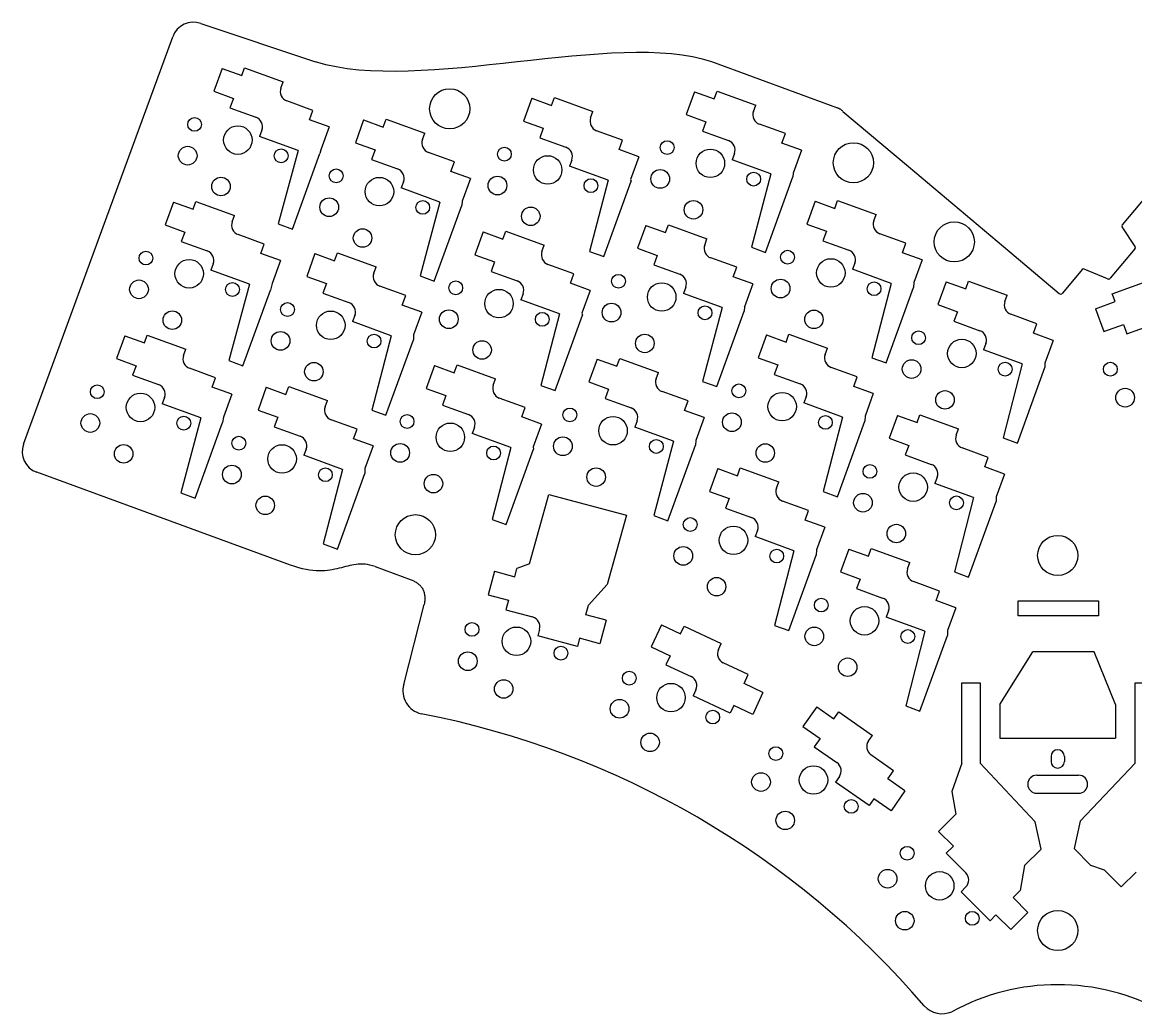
# Model space of a CAD drawing. Extents: x 24 to 271, y -154 to -36.
# Drawn here: x 23.6 to 156.6, y -154.3 to -35.9 of the extents above; entities that cross this region are included whole.
import ezdxf

# ---------------------------------------------------------------- set-up
doc = ezdxf.new("R2010")
doc.units = 0
doc.layers.add('BLACK', color=7, linetype='CONTINUOUS')

msp = doc.modelspace()

# ---------------------------------------------------------------- linework, layer by layer
at = {"layer": 'BLACK', "linetype": 'CONTINUOUS'}
for p, q in [((44.8937, -36.0132), (58.6, -40.6)), ((23.7128, -86.2725), (41.5278, -37.5803)), ((90.8257, -39.7752), (89.225, -39.9145)), ((92.4022, -39.6574), (90.8257, -39.7752)), ((93.9505, -39.5653), (92.4022, -39.6574)), ((95.4663, -39.5031), (93.9505, -39.5653)), ((96.9453, -39.4753), (95.4663, -39.5031)), ((98.3836, -39.486), (96.9453, -39.4753)), ((99.7767, -39.5395), (98.3836, -39.486)), ((101.121, -39.6402), (99.7767, -39.5395)), ((102.411, -39.7923), (101.121, -39.6402)), ((103.644, -40.0001), (102.411, -39.7923)), ((59.8031, -40.9321), (58.6, -40.6)), ((61.0659, -41.1999), (59.8031, -40.9321)), ((62.3842, -41.4077), (61.0659, -41.1999)), ((77.6971, -41.1292), (76.0544, -41.2855)), ((79.3493, -40.9599), (77.6971, -41.1292)), ((81.0066, -40.7821), (79.3493, -40.9599)), ((82.665, -40.6), (81.0066, -40.7821)), ((84.3202, -40.4179), (82.665, -40.6)), ((85.9681, -40.2401), (84.3202, -40.4179)), ((87.6044, -40.0708), (85.9681, -40.2401)), ((89.225, -39.9145), (87.6044, -40.0708)), ((104.815, -40.2679), (103.644, -40.0001)), ((105.92, -40.6), (104.815, -40.2679)), ((120.883, -46.0725), (105.92, -40.6)), ((47.4244, -41.3769), (46.4325, -44.102)), ((47.4244, -41.3769), (49.7736, -42.232)), ((49.7736, -42.232), (50.1156, -41.2923)), ((50.1156, -41.2923), (54.7201, -42.9682)), ((63.7537, -41.5598), (62.3842, -41.4077)), ((65.1704, -41.6605), (63.7537, -41.5598)), ((66.63, -41.714), (65.1704, -41.6605)), ((68.1284, -41.7247), (66.63, -41.714)), ((69.6612, -41.6969), (68.1284, -41.7247)), ((71.2245, -41.6347), (69.6612, -41.6969)), ((72.8139, -41.5426), (71.2245, -41.6347)), ((74.4252, -41.4248), (72.8139, -41.5426)), ((76.0544, -41.2855), (74.4252, -41.4248)), ((54.4465, -43.7199), (54.7201, -42.9682)), ((46.4325, -44.102), (48.7817, -44.9571)), ((48.7817, -44.9571), (48.3713, -46.0847)), ((84.4379, -44.9411), (83.446, -47.6662)), ((84.4379, -44.9411), (86.7871, -45.7962)), ((86.7871, -45.7962), (87.1292, -44.8565)), ((87.1292, -44.8565), (91.7337, -46.5324)), ((103.878, -44.1567), (102.886, -46.8819)), ((103.878, -44.1567), (106.227, -45.0118)), ((106.227, -45.0118), (106.569, -44.0721)), ((106.569, -44.0721), (111.174, -45.748)), ((48.3713, -46.0847), (51.4723, -47.2134)), ((58.2647, -46.3866), (55.1637, -45.258)), ((57.8543, -47.5143), (58.2647, -46.3866)), ((91.46, -47.2841), (91.7337, -46.5324)), ((110.9, -46.4998), (111.174, -45.748)), ((120.916, -46.0845), (120.883, -46.0725)), ((120.975, -46.1066), (120.916, -46.0845)), ((121.028, -46.1265), (120.975, -46.1066)), ((121.074, -46.145), (121.028, -46.1265)), ((121.136, -46.1712), (121.074, -46.145)), ((121.191, -46.1976), (121.136, -46.1712)), ((121.242, -46.2263), (121.191, -46.1976)), ((121.293, -46.2596), (121.242, -46.2263)), ((121.348, -46.2995), (121.293, -46.2596)), ((121.388, -46.3309), (121.348, -46.2995)), ((121.432, -46.3668), (121.388, -46.3309)), ((121.482, -46.408), (121.432, -46.3668)), ((121.538, -46.4549), (121.482, -46.408)), ((121.602, -46.5084), (121.538, -46.4549)), ((121.602, -46.5084), (129.419, -53.0958)), ((60.2035, -48.3693), (57.8543, -47.5143)), ((64.3393, -47.533), (63.3474, -50.2581)), ((64.3393, -47.533), (66.6885, -48.388)), ((66.6885, -48.388), (67.0305, -47.4483)), ((67.0305, -47.4483), (71.635, -49.1242)), ((83.446, -47.6662), (85.7953, -48.5213)), ((102.886, -46.8819), (105.235, -47.7369)), ((105.235, -47.7369), (104.825, -48.8645)), ((52.1895, -48.7514), (51.9159, -49.5032)), ((60.2035, -48.3693), (59.2116, -51.0944)), ((71.3614, -49.876), (71.635, -49.1242)), ((85.7953, -48.5213), (85.3849, -49.6489)), ((95.2782, -49.9509), (92.1772, -48.8222)), ((104.825, -48.8645), (107.926, -49.9932)), ((114.718, -49.1665), (111.617, -48.0378)), ((114.308, -50.2941), (114.718, -49.1665)), ((56.5204, -51.1791), (51.9159, -49.5032)), ((63.3474, -50.2581), (65.6966, -51.1131)), ((85.3849, -49.6489), (88.4858, -50.7776)), ((94.8678, -51.0785), (95.2782, -49.9509)), ((116.657, -51.1492), (114.308, -50.2941)), ((56.5204, -51.1791), (54.1408, -59.9563)), ((55.8336, -60.5734), (59.1156, -51.5509)), ((59.2116, -51.0944), (59.1156, -51.5509)), ((65.6966, -51.1131), (65.2862, -52.2408)), ((75.1796, -52.5427), (72.0786, -51.414)), ((97.217, -51.9335), (94.8678, -51.0785)), ((108.643, -51.5313), (108.37, -52.283)), ((116.657, -51.1492), (115.665, -53.8743)), ((65.2862, -52.2408), (68.3872, -53.3694)), ((74.7692, -53.6703), (75.1796, -52.5427)), ((89.203, -52.3156), (88.9294, -53.0674)), ((93.5339, -54.7433), (88.9294, -53.0674)), ((97.217, -51.9335), (96.2252, -54.6586)), ((112.974, -53.9589), (108.37, -52.283)), ((129.419, -53.0958), (141.519, -63.2958)), ((77.1184, -54.5254), (74.7692, -53.6703)), ((77.1184, -54.5254), (76.1265, -57.2505)), ((112.974, -53.9589), (110.658, -62.7448)), ((112.351, -63.3619), (115.633, -54.3394)), ((115.665, -53.8743), (115.633, -54.3394)), ((159.585, -54.5333), (154.966, -60.0639)), ((69.1044, -54.9075), (68.8308, -55.6592)), ((73.4353, -57.3351), (68.8308, -55.6592)), ((93.5339, -54.7433), (91.325, -63.2432)), ((93.0177, -63.8603), (96.2998, -54.8378)), ((96.2252, -54.6586), (96.2998, -54.8378)), ((120.616, -58.1088), (120.958, -57.1691)), ((120.958, -57.1691), (125.562, -58.845)), ((41.61, -57.3517), (40.6182, -60.0768)), ((41.61, -57.3517), (43.9593, -58.2067)), ((43.9593, -58.2067), (44.3013, -57.267)), ((44.3013, -57.267), (48.9058, -58.9429)), ((73.4353, -57.3351), (71.0788, -66.172)), ((72.7715, -66.7891), (76.0536, -57.7666)), ((76.1265, -57.2505), (76.0536, -57.7666)), ((118.267, -57.2537), (117.275, -59.9788)), ((118.267, -57.2537), (120.616, -58.1088)), ((48.6322, -59.6947), (48.9058, -58.9429)), ((125.289, -59.5967), (125.562, -58.845)), ((40.6182, -60.0768), (42.9674, -60.9318)), ((42.9674, -60.9318), (42.557, -62.0595)), ((54.1408, -59.9563), (55.8336, -60.5734)), ((78.6236, -60.9159), (77.6317, -63.641)), ((78.6236, -60.9159), (80.9728, -61.7709)), ((80.9728, -61.7709), (81.3148, -60.8313)), ((81.3148, -60.8313), (85.9193, -62.5072)), ((98.0637, -60.1315), (97.0719, -62.8566)), ((98.0637, -60.1315), (100.413, -60.9866)), ((100.413, -60.9866), (100.755, -60.0469)), ((100.755, -60.0469), (105.359, -61.7228)), ((117.275, -59.9788), (119.624, -60.8339)), ((119.624, -60.8339), (119.213, -61.9615)), ((129.107, -62.2635), (126.006, -61.1348)), ((156.5, -62.6486), (154.955, -60.3043)), ((42.557, -62.0595), (45.658, -63.1881)), ((52.4503, -62.3614), (49.3494, -61.2328)), ((52.0399, -63.4891), (52.4503, -62.3614)), ((85.6457, -63.2589), (85.9193, -62.5072)), ((105.086, -62.4745), (105.359, -61.7228)), ((119.213, -61.9615), (122.314, -63.0902)), ((128.696, -63.3911), (129.107, -62.2635)), ((54.3892, -64.3441), (52.0399, -63.4891)), ((58.5249, -63.5077), (57.5331, -66.2329)), ((58.5249, -63.5077), (60.8741, -64.3628)), ((60.8741, -64.3628), (61.2162, -63.4231)), ((61.2162, -63.4231), (65.8207, -65.099)), ((77.6317, -63.641), (79.9809, -64.4961)), ((91.325, -63.2432), (93.0177, -63.8603)), ((97.0719, -62.8566), (99.4211, -63.7117)), ((99.4211, -63.7117), (99.0107, -64.8393)), ((110.658, -62.7448), (112.351, -63.3619)), ((131.046, -64.2462), (128.696, -63.3911)), ((141.519, -63.2958), (147.429, -68.2723)), ((156.487, -62.9333), (153.537, -66.4378)), ((46.3752, -64.7262), (46.1016, -65.478)), ((54.3892, -64.3441), (53.3973, -67.0692)), ((65.547, -65.8508), (65.8207, -65.099)), ((79.9809, -64.4961), (79.5705, -65.6237)), ((89.4639, -65.9256), (86.3629, -64.797)), ((99.0107, -64.8393), (102.112, -65.968)), ((108.904, -65.1413), (105.803, -64.0126)), ((108.494, -66.2689), (108.904, -65.1413)), ((123.032, -64.6282), (122.758, -65.38)), ((131.046, -64.2462), (130.054, -66.9713)), ((50.706, -67.1539), (46.1016, -65.478)), ((57.5331, -66.2329), (59.8823, -67.0879)), ((71.0788, -66.172), (72.7715, -66.7891)), ((79.5705, -65.6237), (82.6715, -66.7524)), ((89.0535, -67.0533), (89.4639, -65.9256)), ((110.843, -67.1239), (108.494, -66.2689)), ((127.363, -67.0559), (122.758, -65.38)), ((150.173, -65.4152), (147.828, -68.2235)), ((153.207, -66.5183), (150.428, -65.3474)), ((50.706, -67.1539), (48.2253, -76.29)), ((53.3973, -67.0692), (53.2001, -67.8846)), ((59.8823, -67.0879), (59.4719, -68.2155)), ((69.3652, -68.5175), (66.2642, -67.3888)), ((91.4027, -67.9083), (89.0535, -67.0533)), ((102.829, -67.506), (102.555, -68.2578)), ((110.843, -67.1239), (109.851, -69.849)), ((127.363, -67.0559), (125.052, -75.9428)), ((126.745, -76.5599), (130.027, -67.5374)), ((130.054, -66.9713), (130.027, -67.5374)), ((133.92, -66.8756), (132.928, -69.6007)), ((133.92, -66.8756), (136.269, -67.7307)), ((136.269, -67.7307), (136.611, -66.791)), ((136.611, -66.791), (141.215, -68.4669)), ((153.775, -68.2962), (158.379, -66.6203)), ((49.918, -76.9071), (53.2001, -67.8846)), ((59.4719, -68.2155), (62.5728, -69.3442)), ((68.9548, -69.6451), (69.3652, -68.5175)), ((83.3887, -68.2904), (83.1151, -69.0422)), ((87.7196, -70.7181), (83.1151, -69.0422)), ((91.4027, -67.9083), (90.4108, -70.6334)), ((107.16, -69.9337), (102.555, -68.2578)), ((140.942, -69.2186), (141.215, -68.4669)), ((154.117, -69.2359), (153.775, -68.2962)), ((71.304, -70.5002), (68.9548, -69.6451)), ((71.304, -70.5002), (70.3122, -73.2253)), ((107.16, -69.9337), (104.836, -78.7773)), ((106.528, -79.3944), (109.811, -70.3719)), ((109.851, -69.849), (109.811, -70.3719)), ((132.928, -69.6007), (135.277, -70.4558)), ((135.277, -70.4558), (134.867, -71.5834)), ((151.767, -70.091), (154.117, -69.2359)), ((151.767, -70.091), (152.759, -72.8161)), ((63.2901, -70.8823), (63.0164, -71.634)), ((67.6209, -73.3099), (63.0164, -71.634)), ((87.7196, -70.7181), (85.5077, -79.2462)), ((87.2004, -79.8633), (90.4825, -70.8408)), ((90.4108, -70.6334), (90.4825, -70.8408)), ((134.867, -71.5834), (137.968, -72.7121)), ((144.76, -71.8854), (141.659, -70.7567)), ((114.801, -74.0836), (115.143, -73.1439)), ((115.143, -73.1439), (119.748, -74.8198)), ((144.35, -73.013), (144.76, -71.8854)), ((146.699, -73.868), (144.35, -73.013)), ((152.759, -72.8161), (155.108, -71.961)), ((155.108, -71.961), (155.519, -73.0886)), ((155.519, -73.0886), (158.62, -71.96)), ((35.7957, -73.3265), (34.8038, -76.0516)), ((35.7957, -73.3265), (38.1449, -74.1815)), ((38.1449, -74.1815), (38.4869, -73.2418)), ((38.4869, -73.2418), (43.0914, -74.9177)), ((67.6209, -73.3099), (65.3126, -82.2027)), ((67.0053, -82.8198), (70.2874, -73.7973)), ((70.3122, -73.2253), (70.2874, -73.7973)), ((112.452, -73.2285), (111.46, -75.9536)), ((112.452, -73.2285), (114.801, -74.0836)), ((138.685, -74.2501), (138.411, -75.0019)), ((146.699, -73.868), (145.707, -76.5932)), ((42.8178, -75.6695), (43.0914, -74.9177)), ((119.474, -75.5715), (119.748, -74.8198)), ((143.016, -76.6778), (138.411, -75.0019)), ((34.8038, -76.0516), (37.1531, -76.9066)), ((37.1531, -76.9066), (36.7426, -78.0343)), ((48.2253, -76.29), (49.918, -76.9071)), ((72.8092, -76.8907), (71.8174, -79.6158)), ((72.8092, -76.8907), (75.1585, -77.7457)), ((75.1585, -77.7457), (75.5005, -76.806)), ((75.5005, -76.806), (80.105, -78.4819)), ((92.2494, -76.1063), (91.2575, -78.8314)), ((92.2494, -76.1063), (94.5986, -76.9613)), ((94.5986, -76.9613), (94.9406, -76.0217)), ((94.9406, -76.0217), (99.5451, -77.6975)), ((111.46, -75.9536), (113.81, -76.8087)), ((113.81, -76.8087), (113.399, -77.9363)), ((123.293, -78.2382), (120.192, -77.1096)), ((125.052, -75.9428), (126.745, -76.5599)), ((143.016, -76.6778), (140.747, -85.5237)), ((142.44, -86.1408), (145.722, -77.1183)), ((145.707, -76.5932), (145.722, -77.1183)), ((36.7426, -78.0343), (39.8436, -79.1629)), ((46.636, -78.3362), (43.535, -77.2075)), ((46.2256, -79.4638), (46.636, -78.3362)), ((79.8314, -79.2337), (80.105, -78.4819)), ((99.2715, -78.4493), (99.5451, -77.6975)), ((113.399, -77.9363), (116.5, -79.065)), ((122.882, -79.3659), (123.293, -78.2382)), ((48.5748, -80.3189), (46.2256, -79.4638)), ((52.7106, -79.4825), (51.7187, -82.2076)), ((52.7106, -79.4825), (55.0598, -80.3376)), ((55.0598, -80.3376), (55.4018, -79.3979)), ((55.4018, -79.3979), (60.0063, -81.0738)), ((71.8174, -79.6158), (74.1666, -80.4708)), ((85.5077, -79.2462), (87.2004, -79.8633)), ((91.2575, -78.8314), (93.6068, -79.6865)), ((93.6068, -79.6865), (93.1963, -80.8141)), ((104.836, -78.7773), (106.528, -79.3944)), ((125.231, -80.2209), (122.882, -79.3659)), ((40.5608, -80.701), (40.2872, -81.4527)), ((48.5748, -80.3189), (47.583, -83.044)), ((59.7327, -81.8255), (60.0063, -81.0738)), ((74.1666, -80.4708), (73.7562, -81.5985)), ((83.6495, -81.9004), (80.5486, -80.7717)), ((93.1963, -80.8141), (96.2973, -81.9427)), ((103.09, -81.116), (99.9887, -79.9874)), ((102.679, -82.2437), (103.09, -81.116)), ((117.217, -80.603), (116.944, -81.3548)), ((125.231, -80.2209), (124.239, -82.946)), ((44.8917, -83.1286), (40.2872, -81.4527)), ((51.7187, -82.2076), (54.0679, -83.0627)), ((65.3126, -82.2027), (67.0053, -82.8198)), ((73.7562, -81.5985), (76.8572, -82.7271)), ((83.2391, -83.028), (83.6495, -81.9004)), ((105.029, -83.0987), (102.679, -82.2437)), ((121.548, -83.0307), (116.944, -81.3548)), ((44.8917, -83.1286), (42.5126, -92.1027)), ((44.2053, -92.7198), (47.4874, -83.6973)), ((47.583, -83.044), (47.4874, -83.6973)), ((54.0679, -83.0627), (53.6575, -84.1903)), ((63.5509, -84.4923), (60.4499, -83.3636)), ((85.5883, -83.8831), (83.2391, -83.028)), ((97.0145, -83.4808), (96.7409, -84.2326)), ((105.029, -83.0987), (104.037, -85.8238)), ((121.548, -83.0307), (119.245, -91.9475)), ((120.937, -92.5646), (124.22, -83.5421)), ((124.239, -82.946), (124.22, -83.5421)), ((128.105, -82.8504), (127.114, -85.5755)), ((128.105, -82.8504), (130.455, -83.7055)), ((130.455, -83.7055), (130.797, -82.7658)), ((130.797, -82.7658), (135.401, -84.4417)), ((53.6575, -84.1903), (56.7585, -85.319)), ((63.1405, -85.6199), (63.5509, -84.4923)), ((77.5744, -84.2652), (77.3007, -85.0169)), ((81.9052, -86.6928), (77.3007, -85.0169)), ((85.5883, -83.8831), (84.5965, -86.6082)), ((101.345, -85.9085), (96.7409, -84.2326)), ((135.128, -85.1934), (135.401, -84.4417)), ((65.4897, -86.4749), (63.1405, -85.6199)), ((101.345, -85.9085), (98.9964, -94.817)), ((100.689, -95.4341), (103.971, -86.4116)), ((104.037, -85.8238), (103.971, -86.4116)), ((127.114, -85.5755), (129.463, -86.4306)), ((129.463, -86.4306), (129.052, -87.5582)), ((140.747, -85.5237), (142.44, -86.1408)), ((57.4757, -86.857), (57.2021, -87.6088)), ((61.8066, -89.2847), (57.2021, -87.6088)), ((65.4897, -86.4749), (64.4978, -89.2)), ((81.9052, -86.6928), (79.6754, -95.277)), ((81.3681, -95.894), (84.6502, -86.8716)), ((84.5965, -86.6082), (84.6502, -86.8716)), ((129.052, -87.5582), (132.153, -88.6869)), ((138.946, -87.8601), (135.845, -86.7315)), ((108.987, -90.0583), (109.329, -89.1186)), ((109.329, -89.1186), (113.934, -90.7945)), ((138.535, -88.9878), (138.946, -87.8601)), ((140.885, -89.8428), (138.535, -88.9878)), ((55.5994, -100.725), (25.2799, -89.6384)), ((61.8066, -89.2847), (59.5126, -98.2027)), ((61.2053, -98.8198), (64.4874, -89.7973)), ((64.4978, -89.2), (64.4874, -89.7973)), ((106.638, -89.2033), (105.646, -91.9284)), ((106.638, -89.2033), (108.987, -90.0583)), ((132.871, -90.2249), (132.597, -90.9767)), ((140.885, -89.8428), (139.893, -92.5679)), ((113.66, -91.5463), (113.934, -90.7945)), ((137.201, -92.6526), (132.597, -90.9767)), ((42.5126, -92.1027), (44.2053, -92.7198)), ((84.1683, -100.564), (86.4442, -92.2883)), ((86.4442, -92.2883), (95.7335, -94.7785)), ((105.646, -91.9284), (107.995, -92.7834)), ((107.995, -92.7834), (107.585, -93.9111)), ((117.478, -94.213), (114.377, -93.0844)), ((119.245, -91.9475), (120.937, -92.5646)), ((137.201, -92.6526), (134.918, -101.535)), ((139.893, -92.5679), (139.893, -93.1294)), ((107.585, -93.9111), (110.686, -95.0397)), ((117.068, -95.3406), (117.478, -94.213)), ((136.611, -102.152), (139.893, -93.1294)), ((79.6754, -95.277), (81.3681, -95.894)), ((95.7335, -94.7785), (93.4512, -103.049)), ((98.9964, -94.817), (100.689, -95.4341)), ((119.417, -96.1957), (117.068, -95.3406)), ((111.403, -96.5778), (111.129, -97.3296)), ((119.417, -96.1957), (118.425, -98.9208)), ((59.5126, -98.2027), (61.2053, -98.8198)), ((115.734, -99.0054), (111.129, -97.3296)), ((115.734, -99.0054), (113.431, -107.931)), ((115.124, -108.548), (118.406, -99.5254)), ((118.425, -98.9208), (118.406, -99.5254)), ((122.291, -98.8252), (121.299, -101.55)), ((122.291, -98.8252), (124.64, -99.6802)), ((124.64, -99.6802), (124.982, -98.7405)), ((124.982, -98.7405), (129.587, -100.416)), ((56.1042, -100.895), (55.5994, -100.725)), ((56.5844, -101.039), (56.1042, -100.895)), ((57.0412, -101.157), (56.5844, -101.039)), ((61.6777, -101.036), (61.4174, -101.103)), ((61.9332, -100.968), (61.6777, -101.036)), ((62.1854, -100.902), (61.9332, -100.968)), ((62.4353, -100.838), (62.1854, -100.902)), ((62.6844, -100.779), (62.4353, -100.838)), ((62.9337, -100.725), (62.6844, -100.779)), ((63.1847, -100.68), (62.9337, -100.725)), ((63.4384, -100.644), (63.1847, -100.68)), ((63.6963, -100.619), (63.4384, -100.644)), ((63.9594, -100.607), (63.6963, -100.619)), ((64.2291, -100.61), (63.9594, -100.607)), ((64.5067, -100.629), (64.2291, -100.61)), ((64.7933, -100.666), (64.5067, -100.629)), ((65.0902, -100.722), (64.7933, -100.666)), ((65.3987, -100.8), (65.0902, -100.722)), ((65.72, -100.9), (65.3987, -100.8)), ((65.72, -100.9), (70.02, -102.5)), ((84.1683, -100.564), (82.6451, -101.15)), ((129.313, -101.168), (129.587, -100.416)), ((57.4758, -101.25), (57.0412, -101.157)), ((57.8894, -101.321), (57.4758, -101.25)), ((58.2835, -101.371), (57.8894, -101.321)), ((58.6591, -101.403), (58.2835, -101.371)), ((59.0176, -101.417), (58.6591, -101.403)), ((59.3601, -101.415), (59.0176, -101.417)), ((59.688, -101.399), (59.3601, -101.415)), ((60.0025, -101.371), (59.688, -101.399)), ((60.3048, -101.332), (60.0025, -101.371)), ((60.5962, -101.284), (60.3048, -101.332)), ((60.878, -101.229), (60.5962, -101.284)), ((61.1513, -101.168), (60.878, -101.229)), ((61.4174, -101.103), (61.1513, -101.168)), ((79.9714, -101.469), (79.2208, -104.27)), ((79.9714, -101.469), (82.3862, -102.116)), ((82.3862, -102.116), (82.6451, -101.15)), ((121.299, -101.55), (123.648, -102.405)), ((123.648, -102.405), (123.238, -103.533)), ((134.918, -101.535), (136.611, -102.152)), ((70.02, -102.5), (70.1222, -102.539)), ((70.1222, -102.539), (70.2225, -102.581)), ((70.2225, -102.581), (70.3208, -102.626)), ((70.3208, -102.626), (70.4168, -102.674)), ((70.4168, -102.674), (70.5104, -102.725)), ((70.5104, -102.725), (70.6015, -102.779)), ((70.6015, -102.779), (70.6899, -102.837)), ((70.6899, -102.837), (70.7754, -102.897)), ((70.7754, -102.897), (70.8579, -102.961)), ((70.8579, -102.961), (70.9373, -103.028)), ((70.9373, -103.028), (71.0133, -103.099)), ((71.0133, -103.099), (71.0859, -103.172)), ((71.0859, -103.172), (71.1548, -103.25)), ((71.1548, -103.25), (71.2199, -103.33)), ((71.2199, -103.33), (71.2811, -103.415)), ((71.2811, -103.415), (71.3382, -103.502)), ((71.3382, -103.502), (71.391, -103.594)), ((71.391, -103.594), (71.4394, -103.689)), ((71.4394, -103.689), (71.4832, -103.787)), ((93.4512, -103.049), (91.2071, -105.515)), ((123.238, -103.533), (126.339, -104.662)), ((133.131, -103.835), (130.03, -102.706)), ((71.4832, -103.787), (71.5223, -103.889)), ((71.5223, -103.889), (71.5565, -103.995)), ((71.5565, -103.995), (71.5856, -104.105)), ((71.5856, -104.105), (71.6096, -104.219)), ((71.6096, -104.219), (71.6282, -104.336)), ((71.6353, -104.982), (71.6185, -105.124)), ((71.6282, -104.336), (71.6413, -104.457)), ((71.6459, -104.845), (71.6353, -104.982)), ((71.6413, -104.457), (71.6487, -104.583)), ((71.6503, -104.712), (71.6459, -104.845)), ((71.6487, -104.583), (71.6503, -104.712)), ((79.2208, -104.27), (81.6357, -104.917)), ((81.6357, -104.917), (81.3251, -106.077)), ((132.721, -104.963), (133.131, -103.835)), ((135.07, -105.818), (132.721, -104.963)), ((142.55, -106.8), (142.55, -105)), ((142.55, -105), (152.15, -105)), ((152.15, -105), (152.15, -106.8)), ((69.1248, -115), (71.5653, -105.419)), ((71.5952, -105.269), (71.5653, -105.419)), ((71.6185, -105.124), (71.5952, -105.269)), ((81.3251, -106.077), (84.5126, -106.931)), ((90.8965, -106.674), (91.2071, -105.515)), ((127.056, -106.2), (126.783, -106.951)), ((135.07, -105.818), (134.078, -108.543)), ((93.3114, -107.321), (90.8965, -106.674)), ((93.3114, -107.321), (92.5608, -110.122)), ((131.387, -108.627), (126.783, -106.951)), ((152.15, -106.8), (142.55, -106.8)), ((85.3612, -108.4), (85.1541, -109.173)), ((99.9251, -107.873), (98.6995, -110.501)), ((99.9251, -107.873), (102.191, -108.929)), ((102.191, -108.929), (102.613, -108.023)), ((102.613, -108.023), (107.054, -110.094)), ((113.431, -107.931), (115.124, -108.548)), ((131.387, -108.627), (129.097, -117.557)), ((134.078, -108.543), (134.072, -109.152)), ((89.8871, -110.441), (85.1541, -109.173)), ((90.146, -109.475), (89.8871, -110.441)), ((92.5608, -110.122), (90.146, -109.475)), ((106.716, -110.819), (107.054, -110.094)), ((130.79, -118.175), (134.072, -109.152)), ((98.6995, -110.501), (100.965, -111.557)), ((100.965, -111.557), (100.458, -112.645)), ((140.36, -117.4), (144.3, -111.1)), ((144.8, -111.1), (144.3, -111.1)), ((151.6, -111.1), (144.8, -111.1)), ((154.16, -117.4), (151.6, -111.1)), ((100.458, -112.645), (103.449, -114.04)), ((110.288, -113.808), (107.297, -112.413)), ((109.78, -114.896), (110.288, -113.808)), ((104.029, -115.634), (103.691, -116.359)), ((112.046, -115.952), (109.78, -114.896)), ((135.8, -114.8), (138, -114.8)), ((135.8, -124.4), (135.8, -114.8)), ((138, -114.8), (138, -124.4)), ((156.5, -124.4), (156.5, -114.8)), ((156.5, -114.8), (158.7, -114.8)), ((108.132, -118.43), (103.691, -116.359)), ((112.046, -115.952), (110.821, -118.58)), ((108.555, -117.524), (108.132, -118.43)), ((110.821, -118.58), (108.555, -117.524)), ((118.478, -117.651), (116.815, -120.027)), ((118.478, -117.651), (120.526, -119.085)), ((120.526, -119.085), (121.1, -118.266)), ((121.1, -118.266), (125.114, -121.077)), ((129.097, -117.557), (130.79, -118.175)), ((140.36, -117.4), (140.36, -121.4)), ((154.16, -117.4), (154.16, -121.4)), ((116.815, -120.027), (118.863, -121.461)), ((118.863, -121.461), (118.175, -122.444)), ((124.655, -121.732), (125.114, -121.077)), ((140.36, -121.4), (154.16, -121.4)), ((118.175, -122.444), (120.878, -124.336)), ((127.653, -125.296), (124.949, -123.403)), ((146.46, -123.6), (146.46, -124.2)), ((148.06, -123.6), (148.06, -124.2)), ((135.8, -124.4), (134.615, -127.794)), ((144.572, -131.416), (138, -124.4)), ((149.929, -131.32), (156.5, -124.4)), ((121.172, -126.008), (120.714, -126.663)), ((126.964, -126.279), (127.653, -125.296)), ((129.012, -127.713), (126.964, -126.279)), ((144.76, -125.846), (149.76, -125.846)), ((124.727, -129.474), (120.714, -126.663)), ((125.301, -128.654), (124.727, -129.474)), ((127.349, -130.088), (125.301, -128.654)), ((129.012, -127.713), (127.349, -130.088)), ((134.615, -127.794), (135.072, -130.5)), ((144.76, -128), (149.76, -128)), ((135.072, -130.5), (133.021, -132.55)), ((145.275, -134.664), (144.572, -131.416)), ((149.929, -131.32), (149.216, -134.605)), ((133.021, -132.55), (134.789, -134.318)), ((134.789, -134.318), (133.94, -135.167)), ((133.94, -135.167), (136.274, -137.5)), ((145.275, -134.664), (143.295, -136.644)), ((149.216, -134.605), (151.195, -136.584)), ((143.295, -136.644), (142.779, -139.621)), ((151.195, -136.584), (152.801, -137.147)), ((152.801, -137.147), (154.851, -139.198)), ((154.851, -139.198), (156.619, -137.43)), ((136.274, -139.197), (135.708, -139.763)), ((141.931, -140.47), (142.779, -139.621)), ((139.173, -143.228), (135.708, -139.763)), ((143.699, -142.238), (141.931, -140.47)), ((143.699, -142.238), (141.648, -144.288)), ((139.88, -142.521), (139.173, -143.228)), ((141.648, -144.288), (139.88, -142.521))]:
    msp.add_line(p, q, dxfattribs=at)
at = {"layer": 'BLACK'}
for centre, radius in [((74.62, -46.2), 2.4), ((44.1417, -48.057), 0.8246), ((49.31, -49.9381), 1.7029), ((100.595, -50.8369), 0.8246), ((122.85, -52.65), 2.4), ((43.3118, -51.7989), 1.118), ((54.4783, -51.8192), 0.8246), ((81.1552, -51.6212), 0.8246), ((86.3235, -53.5023), 1.7029), ((105.764, -52.718), 1.7029), ((47.2921, -55.4823), 1.1045), ((61.0565, -54.2131), 0.8246), ((66.2249, -56.0942), 1.7029), ((80.3254, -55.3631), 1.118), ((99.7655, -54.5787), 1.118), ((110.932, -54.5991), 0.8246), ((91.4918, -55.3835), 0.8246), ((60.2267, -57.9549), 1.118), ((71.3932, -57.9753), 0.8246), ((103.746, -58.2621), 1.1045), ((84.3056, -59.0465), 1.1045), ((134.9, -62.1), 2.4), ((64.2069, -61.6384), 1.1045), ((38.3273, -64.0318), 0.8246), ((114.984, -63.9338), 0.8246), ((43.4956, -65.9129), 1.7029), ((120.152, -65.815), 1.7029), ((94.781, -66.8116), 0.8246), ((37.4975, -67.7736), 1.118), ((48.6639, -67.794), 0.8246), ((75.3409, -67.596), 0.8246), ((80.5092, -69.4771), 1.7029), ((99.9493, -68.6927), 1.7029), ((114.154, -67.6757), 1.118), ((125.32, -67.6961), 0.8246), ((41.4777, -71.4571), 1.1045), ((55.2422, -70.1879), 0.8246), ((60.4105, -72.069), 1.7029), ((74.511, -71.3379), 1.118), ((93.9512, -70.5535), 1.118), ((105.118, -70.5738), 0.8246), ((118.134, -71.3591), 1.1045), ((85.6775, -71.3582), 0.8246), ((54.4124, -73.9297), 1.118), ((65.5788, -73.9501), 0.8246), ((97.9314, -74.2369), 1.1045), ((130.637, -73.5557), 0.8246), ((78.4912, -75.0213), 1.1045), ((135.805, -75.4369), 1.7029), ((58.3926, -77.6132), 1.1045), ((129.807, -77.2976), 1.118), ((140.974, -77.318), 0.8246), ((153.547, -77.3183), 0.8246), ((32.513, -80.0066), 0.8246), ((109.169, -79.9086), 0.8246), ((155.316, -80.7181), 1.118), ((37.6813, -81.8877), 1.7029), ((114.338, -81.7897), 1.7029), ((133.787, -80.981), 1.1045), ((88.9667, -82.7864), 0.8246), ((31.6831, -83.7484), 1.118), ((42.8496, -83.7688), 0.8246), ((69.5265, -83.5708), 0.8246), ((74.6948, -85.4519), 1.7029), ((94.135, -84.6675), 1.7029), ((108.34, -83.6505), 1.118), ((119.506, -83.6708), 0.8246), ((35.6634, -87.4319), 1.1045), ((49.4279, -86.1626), 0.8246), ((54.5962, -88.0437), 1.7029), ((68.6967, -87.3126), 1.118), ((88.1369, -86.5282), 1.118), ((99.3033, -86.5486), 0.8246), ((112.32, -87.3339), 1.1045), ((79.8631, -87.333), 0.8246), ((48.598, -89.9045), 1.118), ((59.7645, -89.9249), 0.8246), ((92.1171, -90.2117), 1.1045), ((124.823, -89.5305), 0.8246), ((72.6769, -90.9961), 1.1045), ((129.991, -91.4116), 1.7029), ((52.5783, -93.5879), 1.1045), ((123.993, -93.2724), 1.118), ((135.159, -93.2927), 0.8246), ((70.52, -97.1), 2.4), ((103.355, -95.8834), 0.8246), ((108.523, -97.7645), 1.7029), ((127.973, -96.9558), 1.1045), ((147.26, -99.58), 2.4), ((102.525, -99.6252), 1.118), ((113.692, -99.6456), 0.8246), ((106.506, -103.309), 1.1045), ((119.008, -105.505), 0.8246), ((124.177, -107.386), 1.7029), ((77.2834, -108.41), 0.8246), ((82.596, -109.834), 1.7029), ((118.179, -109.247), 1.118), ((129.345, -109.268), 0.8246), ((76.7829, -112.21), 1.118), ((87.9086, -111.257), 0.8246), ((122.159, -112.931), 1.1045), ((96.0726, -114.241), 0.8246), ((81.069, -115.532), 1.1045), ((101.057, -116.565), 1.7029), ((94.9198, -117.896), 1.118), ((106.042, -118.89), 0.8246), ((98.5639, -121.913), 1.1045), ((113.579, -123.254), 0.8246), ((118.084, -126.409), 1.7029), ((111.809, -126.654), 1.118), ((122.589, -129.563), 0.8246), ((114.7, -131.242), 1.1045), ((129.274, -135.167), 0.8246), ((126.94, -138.207), 1.118), ((133.163, -139.056), 1.7029), ((128.991, -143.228), 1.1045), ((137.052, -142.945), 0.8246), ((147.26, -144.4), 2.4)]:
    msp.add_circle(centre, radius, dxfattribs=at)
for centre, radius, start, end in [((43.9943, -38.4799), 2.6255, 69.9674, 159.963), ((55.5741, -44.1303), 1.2, -200, -110), ((112.028, -46.9102), 1.2, -200, -110), ((51.0619, -48.341), 1.2, -20, 70), ((92.5877, -47.6946), 1.2, -200, -110), ((72.489, -50.2864), 1.2, -200, -110), ((107.516, -51.1208), 1.2, -20, 70), ((88.0754, -51.9052), 1.2, -20, 70), ((67.9768, -54.4971), 1.2, -20, 70), ((49.7598, -60.1051), 1.2, -200, -110), ((126.416, -60.0072), 1.2, -200, -110), ((155.111, -60.1904), 0.1931, -220.952, -143.873), ((106.213, -62.885), 1.2, -200, -110), ((45.2475, -64.3158), 1.2, -20, 70), ((86.7733, -63.6693), 1.2, -200, -110), ((121.904, -64.2178), 1.2, -20, 70), ((156.301, -62.7823), 0.2397, -39.0328, 33.9005), ((66.6747, -66.2612), 1.2, -200, -110), ((101.701, -67.0956), 1.2, -20, 70), ((150.345, -65.5467), 0.2163, 67.1823, 142.538), ((153.321, -66.2705), 0.2728, -114.718, -37.8223), ((82.2611, -67.88), 1.2, -20, 70), ((147.604, -68.0485), 0.2842, -128.049, -38), ((62.1624, -70.4718), 1.2, -20, 70), ((142.069, -69.6291), 1.2, -200, -110), ((137.557, -73.8397), 1.2, -20, 70), ((43.9454, -76.0799), 1.2, -200, -110), ((120.602, -75.9819), 1.2, -200, -110), ((100.399, -78.8597), 1.2, -200, -110), ((39.4332, -80.2906), 1.2, -20, 70), ((80.959, -79.6441), 1.2, -200, -110), ((116.09, -80.1926), 1.2, -20, 70), ((60.8603, -82.236), 1.2, -200, -110), ((95.8869, -83.0704), 1.2, -20, 70), ((76.4467, -83.8548), 1.2, -20, 70), ((26.1794, -87.1718), 2.6255, -200.033, -110.037), ((56.3481, -86.4466), 1.2, -20, 70), ((136.255, -85.6038), 1.2, -200, -110), ((131.743, -89.8145), 1.2, -20, 70), ((114.788, -91.9567), 1.2, -200, -110), ((110.275, -96.1674), 1.2, -20, 70), ((130.441, -101.579), 1.2, -200, -110), ((125.929, -105.789), 1.2, -20, 70), ((84.202, -108.09), 1.2, -15, 75), ((107.804, -111.326), 1.2, -205, -115), ((102.942, -115.127), 1.2, -25, 65), ((71.8621, -115.738), 2.8353, -195.104, -103.09), ((51.1406, -222.276), 105.701, 40.6634, 79.0493), ((125.638, -122.42), 1.2, -215, -125), ((147.26, -123.6), 0.8, 0, 180), ((120.189, -125.319), 1.2, -35.0001, 55.0001), ((147.26, -124.2), 0.8, -180, 0), ((144.76, -126.923), 1.077, -270, -90), ((149.76, -126.923), 1.077, -90, 90), ((135.425, -138.349), 1.2, -45, 45), ((147.26, -177.233), 26.3608, 61.3472, 118.653), ((133.456, -151.458), 2.887, -137.726, -66.2259)]:
    msp.add_arc(centre, radius, start, end, dxfattribs=at)

doc.saveas('drawing.dxf')
